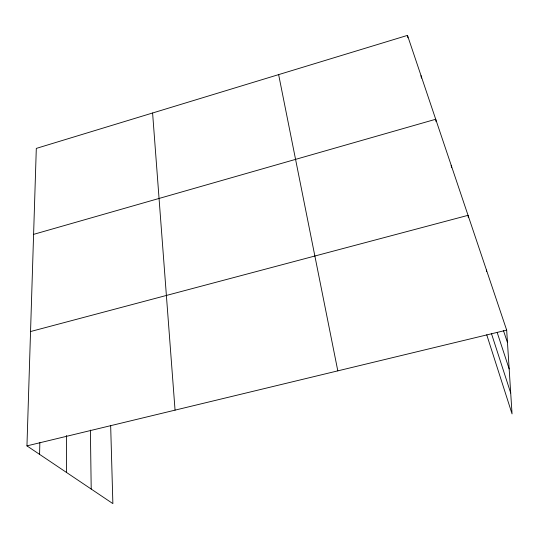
<?xml version="1.0" encoding="UTF-8"?>
<svg xmlns="http://www.w3.org/2000/svg" width="539" height="539" viewBox="0 0 539 539"><rect width="100%" height="100%" fill="white"/><g stroke="black" fill="none" stroke-linecap="round" stroke-linejoin="round"><path stroke-width="0.81" d="M66.425 472.4L66.546 435.505M39.583 454.364L39.846 442.66M110.67 425.837L112.873 503.615L26.95 445.874L36.302 148.407L407.484 35.385L506.673 330.111L512.05 413.885L486.737 334.793M33.6 234.364L435.707 119.26L436.071 121.679M30.541 331.539L468.047 215.331L468.33 217.709M26.95 445.874L506.673 330.111M503.48 330.636L507.475 342.609M497.234 332.644L509.166 368.952M491.447 333.553L510.709 393.025M278.636 74.618L337.812 370.859M407.484 35.385L407.888 37.777M421.026 75.635L421.431 78.115M451.19 165.257L451.527 167.737M486.461 270.052L486.616 271.643M152.598 112.995L175.054 410.132M90.39 430.095L91.206 489.048"/></g></svg>
